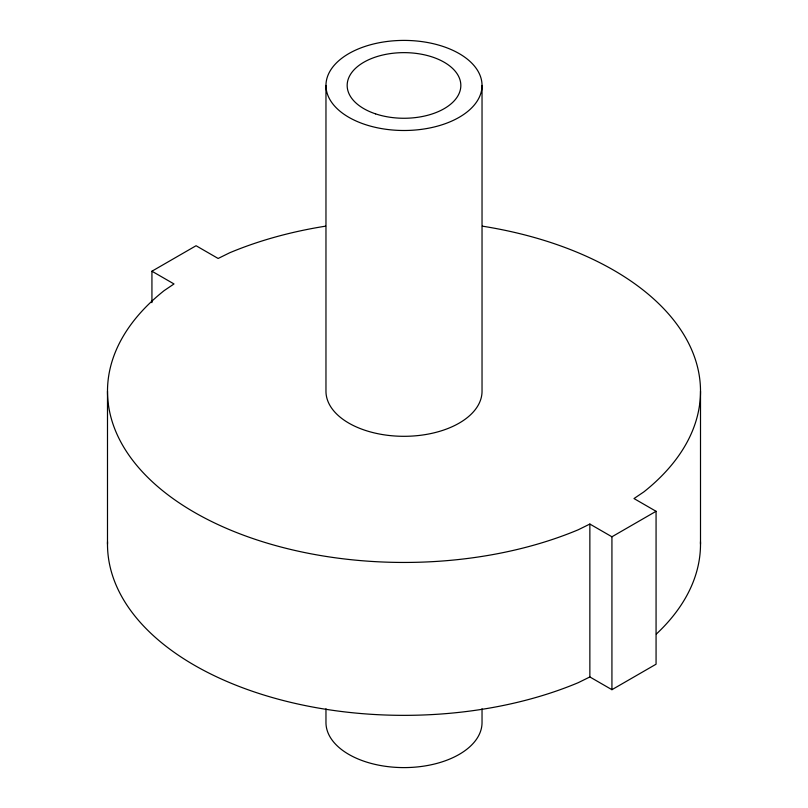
<?xml version="1.0" encoding="UTF-8"?>
<svg xmlns="http://www.w3.org/2000/svg" width="808" height="808" viewBox="0 0 808 808"><rect width="100%" height="100%" fill="white"/><g stroke="black" fill="none" stroke-linecap="round" stroke-linejoin="round"><path stroke-width="1.21" d="M151.934 302.626L151.934 271.215L196.071 245.733L218.14 258.469L229.714 252.763A296.506 171.185 0 0 1 325.624 226.159M151.934 271.215L174.003 283.951L164.125 290.638A296.506 171.185 0 0 0 194.334 512.302A296.506 171.185 0 0 0 578.286 529.755L589.86 524.049L611.929 536.785L656.066 511.302L656.066 664.206L611.929 689.689L589.86 676.952L578.286 682.659A296.506 171.185 0 0 1 267.509 696.132A296.506 171.185 0 0 1 107.525 541.724M656.066 511.302L633.997 498.556L643.875 491.88A296.506 171.185 0 0 0 482.376 226.159M700.506 391.254L700.506 544.158M611.929 536.785L611.929 689.689M589.86 524.049L589.86 676.952M482.033 85.446A78.033 45.046 0 0 1 364.984 124.462A78.033 45.046 0 0 1 364.984 46.44A78.033 45.046 0 0 1 482.033 85.446L482.033 391.254A78.033 45.046 0 0 1 404 436.31A78.033 45.046 0 0 1 325.967 391.254L325.967 85.446M482.033 708.768L482.033 722.554A78.033 45.046 0 0 1 404 767.6A78.033 45.046 0 0 1 325.967 722.554L325.967 708.768M107.494 391.254L107.494 544.158M700.475 541.724A296.506 171.185 0 0 1 656.359 634.028M375.579 113.867A56.833 32.815 0 0 0 460.833 85.446A56.833 32.815 0 0 0 375.579 57.035A56.833 32.815 0 0 0 375.579 113.867"/></g></svg>
